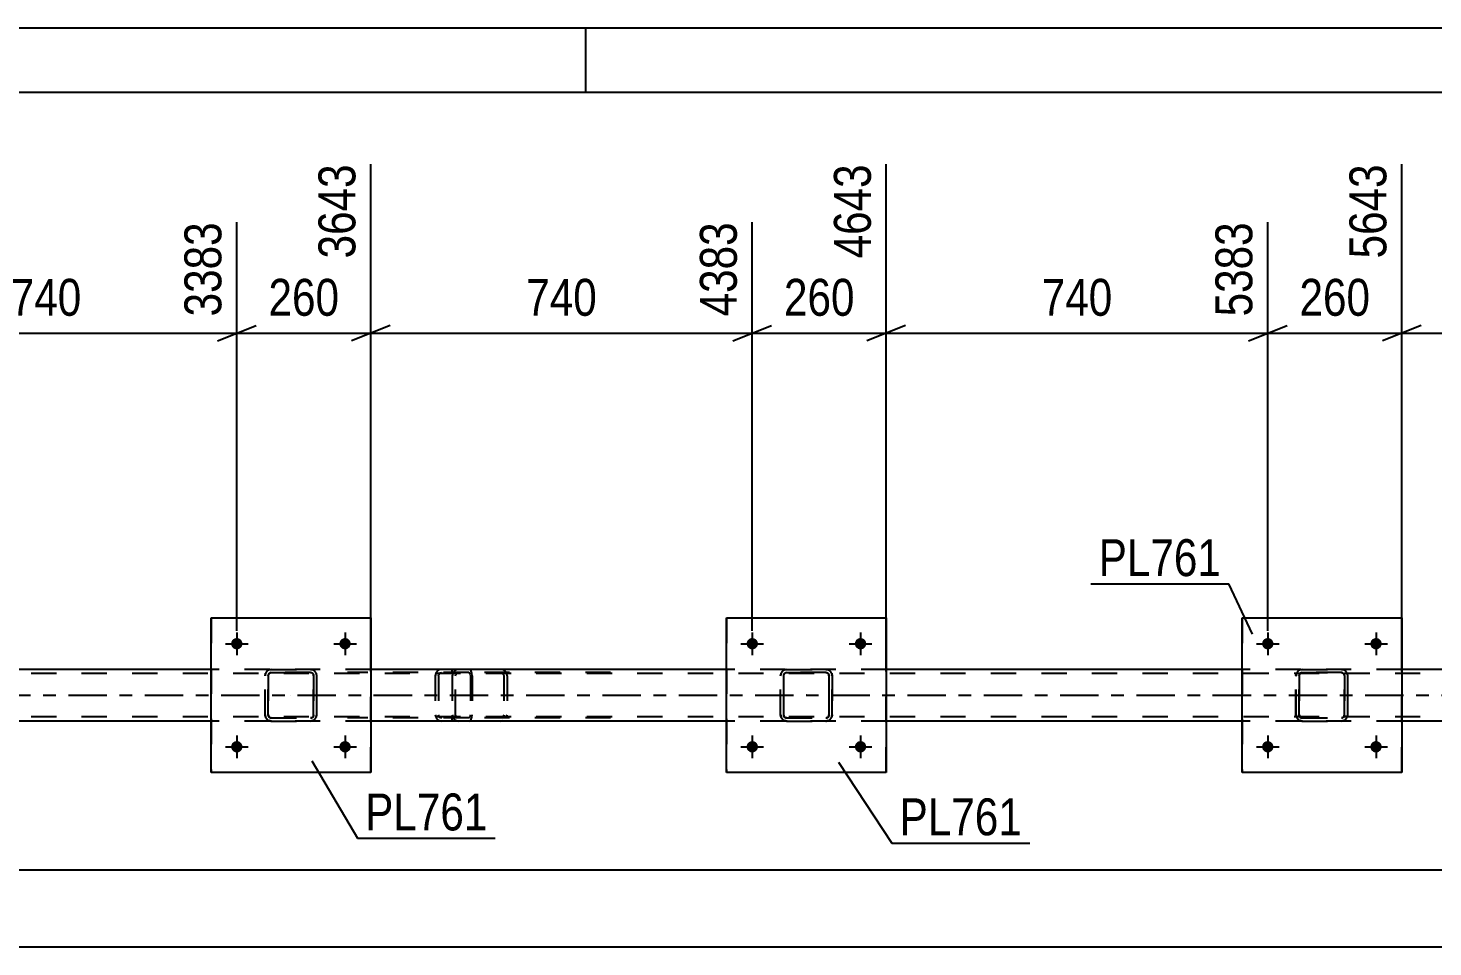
# Model space of a CAD drawing. Header units: millimetres. Extents: x 0 to 841, y 0 to 594.
# Drawn here: x 167.7 to 276.7, y 522.7 to 594 of the extents above; entities that cross this region are included whole.
import ezdxf

# ---------------------------------------------------------------- set-up
doc = ezdxf.new("R2010")
doc.units = ezdxf.units.MM
doc.linetypes.add('DXK_LINE_DOT2', pattern=[3.9198, 1.9599, -1.9599])
doc.linetypes.add('DXK_LINE_DOT3', pattern=[5.9187, 2.979, -0.9799, 0.9799, -0.9799])
doc.styles.add('Arial Narrow', font='ARIALN.TTF', dxfattribs={"height": 0.2})

# ---------------------------------------------------------------- blocks, each defined once
blk = doc.blocks.new('Unknown-318465270-1113')
at = {"color": 5, "linetype": 'Continuous'}
for p, q in [((841, 594), (0, 594)), ((211, 589), (211, 594)), ((836, 589), (5, 589))]:
    blk.add_line(p, q, dxfattribs=at)
blk = doc.blocks.new('Part-318465270-6180 - 6175')
at = {"color": 7, "linetype": 'DXK_LINE_DOT2'}
for p, q in [((186.4, 544.18), (186.58, 544.21)), ((186.59, 544.21), (186.41, 544.18)), ((186.42, 543.9), (186.5, 543.95)), ((186.49, 543.95), (186.42, 543.9)), ((186.58, 543.97), (186.49, 543.95)), ((186.5, 543.95), (186.59, 543.97)), ((186.59, 544.21), (186.58, 544.21)), ((186.58, 544.21), (189.62, 544.21)), ((186.58, 543.97), (186.59, 543.97)), ((189.62, 543.97), (186.58, 543.97)), ((186.59, 544.21), (189.63, 544.21)), ((186.59, 543.97), (189.63, 543.97)), ((189.62, 544.21), (189.63, 544.21)), ((189.62, 544.21), (189.81, 544.18)), ((189.63, 543.97), (189.62, 543.97)), ((189.72, 543.95), (189.62, 543.97)), ((189.81, 544.18), (189.63, 544.21)), ((189.63, 543.97), (189.72, 543.95)), ((189.72, 543.95), (189.72, 543.95)), ((189.72, 543.95), (189.8, 543.9)), ((189.79, 543.9), (189.72, 543.95)), ((186.1, 543.73), (186.14, 543.92)), ((186.1, 543.73), (186.11, 543.73)), ((186.1, 540.69), (186.1, 543.73)), ((186.15, 543.92), (186.11, 543.73)), ((186.11, 540.69), (186.11, 543.73)), ((186.36, 543.82), (186.34, 543.73)), ((186.35, 543.73), (186.34, 543.73)), ((186.34, 543.73), (186.34, 540.69)), ((186.35, 543.73), (186.37, 543.82)), ((186.35, 540.69), (186.35, 543.73)), ((186.42, 543.9), (186.36, 543.82)), ((186.37, 543.82), (186.42, 543.9)), ((189.85, 543.82), (189.79, 543.9)), ((189.8, 543.9), (189.85, 543.82)), ((189.85, 543.82), (189.87, 543.73)), ((189.86, 543.73), (189.85, 543.82)), ((189.87, 543.73), (189.86, 543.73)), ((189.86, 543.73), (189.86, 540.69)), ((189.87, 540.69), (189.87, 543.73)), ((190.07, 543.92), (190.1, 543.73)), ((190.11, 543.73), (190.07, 543.92)), ((190.11, 543.73), (190.1, 543.73)), ((190.1, 543.73), (190.1, 540.69)), ((190.11, 540.69), (190.11, 543.73)), ((186.11, 540.69), (186.1, 540.69)), ((186.14, 540.51), (186.1, 540.69)), ((186.11, 540.69), (186.15, 540.51)), ((186.34, 540.69), (186.35, 540.69)), ((186.34, 540.69), (186.36, 540.6)), ((186.37, 540.6), (186.35, 540.69)), ((189.87, 540.69), (189.85, 540.6)), ((189.85, 540.6), (189.86, 540.69)), ((189.86, 540.69), (189.87, 540.69)), ((190.1, 540.69), (190.07, 540.51)), ((190.07, 540.51), (190.11, 540.69)), ((190.1, 540.69), (190.11, 540.69)), ((186.36, 540.6), (186.42, 540.52)), ((186.42, 540.52), (186.37, 540.6)), ((186.4, 540.25), (186.41, 540.25)), ((186.58, 540.21), (186.4, 540.25)), ((186.41, 540.25), (186.59, 540.21)), ((186.5, 540.47), (186.42, 540.52)), ((186.42, 540.52), (186.49, 540.47)), ((186.49, 540.47), (186.58, 540.45)), ((186.59, 540.45), (186.5, 540.47)), ((186.59, 540.45), (186.58, 540.45)), ((186.58, 540.45), (189.62, 540.45)), ((186.59, 540.21), (186.58, 540.21)), ((186.58, 540.21), (189.62, 540.21)), ((186.59, 540.45), (189.63, 540.45)), ((186.59, 540.21), (189.63, 540.21)), ((189.62, 540.45), (189.72, 540.47)), ((189.62, 540.45), (189.63, 540.45)), ((189.81, 540.25), (189.62, 540.21)), ((189.62, 540.21), (189.63, 540.21)), ((189.72, 540.47), (189.63, 540.45)), ((189.63, 540.21), (189.81, 540.25)), ((189.8, 540.52), (189.72, 540.47)), ((189.72, 540.47), (189.79, 540.52)), ((189.79, 540.52), (189.85, 540.6)), ((189.85, 540.6), (189.8, 540.52))]:
    blk.add_line(p, q, dxfattribs=at)
at = {"color": 7, "linetype": 'DXK_LINE_DOT3'}
blk.add_line((188.11, 542.21), (188.1, 542.21), dxfattribs=at)
at = {"color": 7, "linetype": 'DXK_LINE_DOT2'}
for centre, start, end in [((186.58, 543.73), 112.5, 157.5), ((186.59, 543.73), 112.5, 157.5), ((189.62, 543.73), 22.5, 67.5), ((189.63, 543.73), 22.5, 67.5), ((186.58, 540.69), 202.5, 247.5), ((186.59, 540.69), 202.5, 247.5), ((189.62, 540.69), 292.5, 337.5), ((189.63, 540.69), 292.5, 337.5)]:
    blk.add_arc(centre, 0.48, start, end, dxfattribs=at)
blk = doc.blocks.new('Bolt-318465270-6191 - 6175')
at = {"linetype": 'Continuous'}
for points in [[(183.47, 546.21), (183.48, 546.3), (183.51, 546.39), (183.55, 546.47), (183.62, 546.54), (183.69, 546.59), (183.77, 546.63), (183.86, 546.65), (183.96, 546.65), (184.05, 546.63), (184.13, 546.59), (184.2, 546.54), (184.27, 546.47), (184.31, 546.39), (184.34, 546.3), (184.35, 546.21), (184.34, 546.12), (184.31, 546.03), (184.27, 545.95), (184.2, 545.89), (184.13, 545.83), (184.05, 545.79), (183.96, 545.78), (183.86, 545.78), (183.77, 545.79), (183.69, 545.83), (183.62, 545.89), (183.55, 545.95), (183.51, 546.03), (183.48, 546.12)], [(191.87, 546.21), (191.88, 546.3), (191.91, 546.39), (191.95, 546.47), (192.02, 546.54), (192.09, 546.59), (192.17, 546.63), (192.26, 546.65), (192.36, 546.65), (192.45, 546.63), (192.53, 546.59), (192.6, 546.54), (192.67, 546.47), (192.71, 546.39), (192.74, 546.3), (192.75, 546.21), (192.74, 546.12), (192.71, 546.03), (192.67, 545.95), (192.6, 545.89), (192.53, 545.83), (192.45, 545.79), (192.36, 545.78), (192.26, 545.78), (192.17, 545.79), (192.09, 545.83), (192.02, 545.89), (191.95, 545.95), (191.91, 546.03), (191.88, 546.12)]]:
    blk.add_hatch(color=1, dxfattribs=at).paths.add_polyline_path(points)
at = {"color": 1, "linetype": 'Continuous'}
for p, q in [((183.03, 546.21), (184.79, 546.21)), ((183.91, 547.09), (183.91, 545.33)), ((191.43, 546.21), (193.19, 546.21)), ((192.31, 547.09), (192.31, 545.33))]:
    blk.add_line(p, q, dxfattribs=at)
blk = doc.blocks.new('Bolt-318465270-6192 - 6175')
at = {"linetype": 'Continuous'}
for points in [[(183.47, 538.21), (183.48, 538.3), (183.51, 538.39), (183.55, 538.47), (183.62, 538.54), (183.69, 538.59), (183.77, 538.63), (183.86, 538.65), (183.96, 538.65), (184.05, 538.63), (184.13, 538.59), (184.2, 538.54), (184.27, 538.47), (184.31, 538.39), (184.34, 538.3), (184.35, 538.21), (184.34, 538.12), (184.31, 538.03), (184.27, 537.95), (184.2, 537.89), (184.13, 537.83), (184.05, 537.79), (183.96, 537.78), (183.86, 537.78), (183.77, 537.79), (183.69, 537.83), (183.62, 537.89), (183.55, 537.95), (183.51, 538.03), (183.48, 538.12)], [(191.87, 538.21), (191.88, 538.3), (191.91, 538.39), (191.95, 538.47), (192.02, 538.54), (192.09, 538.59), (192.17, 538.63), (192.26, 538.65), (192.36, 538.65), (192.45, 538.63), (192.53, 538.59), (192.6, 538.54), (192.67, 538.47), (192.71, 538.39), (192.74, 538.3), (192.75, 538.21), (192.74, 538.12), (192.71, 538.03), (192.67, 537.95), (192.6, 537.89), (192.53, 537.83), (192.45, 537.79), (192.36, 537.78), (192.26, 537.78), (192.17, 537.79), (192.09, 537.83), (192.02, 537.89), (191.95, 537.95), (191.91, 538.03), (191.88, 538.12)]]:
    blk.add_hatch(color=1, dxfattribs=at).paths.add_polyline_path(points)
at = {"color": 1, "linetype": 'Continuous'}
for p, q in [((183.91, 539.09), (183.91, 537.33)), ((192.31, 539.09), (192.31, 537.33)), ((183.03, 538.21), (184.79, 538.21)), ((191.43, 538.21), (193.19, 538.21))]:
    blk.add_line(p, q, dxfattribs=at)
blk = doc.blocks.new('Bolt-318465270-6193 - 6175')
at = {"linetype": 'Continuous'}
for points in [[(223.47, 546.21), (223.48, 546.3), (223.51, 546.39), (223.55, 546.47), (223.62, 546.54), (223.69, 546.59), (223.77, 546.63), (223.86, 546.65), (223.96, 546.65), (224.05, 546.63), (224.13, 546.59), (224.2, 546.54), (224.27, 546.47), (224.31, 546.39), (224.34, 546.3), (224.35, 546.21), (224.34, 546.12), (224.31, 546.03), (224.27, 545.95), (224.2, 545.89), (224.13, 545.83), (224.05, 545.79), (223.96, 545.78), (223.86, 545.78), (223.77, 545.79), (223.69, 545.83), (223.62, 545.89), (223.55, 545.95), (223.51, 546.03), (223.48, 546.12)], [(231.87, 546.21), (231.88, 546.3), (231.91, 546.39), (231.95, 546.47), (232.02, 546.54), (232.09, 546.59), (232.17, 546.63), (232.26, 546.65), (232.36, 546.65), (232.45, 546.63), (232.53, 546.59), (232.6, 546.54), (232.67, 546.47), (232.71, 546.39), (232.74, 546.3), (232.75, 546.21), (232.74, 546.12), (232.71, 546.03), (232.67, 545.95), (232.6, 545.89), (232.53, 545.83), (232.45, 545.79), (232.36, 545.78), (232.26, 545.78), (232.17, 545.79), (232.09, 545.83), (232.02, 545.89), (231.95, 545.95), (231.91, 546.03), (231.88, 546.12)]]:
    blk.add_hatch(color=1, dxfattribs=at).paths.add_polyline_path(points)
at = {"color": 1, "linetype": 'Continuous'}
for p, q in [((223.03, 546.21), (224.79, 546.21)), ((223.91, 547.09), (223.91, 545.33)), ((231.43, 546.21), (233.19, 546.21)), ((232.31, 547.09), (232.31, 545.33))]:
    blk.add_line(p, q, dxfattribs=at)
blk = doc.blocks.new('Bolt-318465270-6194 - 6175')
at = {"linetype": 'Continuous'}
for points in [[(223.47, 538.21), (223.48, 538.3), (223.51, 538.39), (223.55, 538.47), (223.62, 538.54), (223.69, 538.59), (223.77, 538.63), (223.86, 538.65), (223.96, 538.65), (224.05, 538.63), (224.13, 538.59), (224.2, 538.54), (224.27, 538.47), (224.31, 538.39), (224.34, 538.3), (224.35, 538.21), (224.34, 538.12), (224.31, 538.03), (224.27, 537.95), (224.2, 537.89), (224.13, 537.83), (224.05, 537.79), (223.96, 537.78), (223.86, 537.78), (223.77, 537.79), (223.69, 537.83), (223.62, 537.89), (223.55, 537.95), (223.51, 538.03), (223.48, 538.12)], [(231.87, 538.21), (231.88, 538.3), (231.91, 538.39), (231.95, 538.47), (232.02, 538.54), (232.09, 538.59), (232.17, 538.63), (232.26, 538.65), (232.36, 538.65), (232.45, 538.63), (232.53, 538.59), (232.6, 538.54), (232.67, 538.47), (232.71, 538.39), (232.74, 538.3), (232.75, 538.21), (232.74, 538.12), (232.71, 538.03), (232.67, 537.95), (232.6, 537.89), (232.53, 537.83), (232.45, 537.79), (232.36, 537.78), (232.26, 537.78), (232.17, 537.79), (232.09, 537.83), (232.02, 537.89), (231.95, 537.95), (231.91, 538.03), (231.88, 538.12)]]:
    blk.add_hatch(color=1, dxfattribs=at).paths.add_polyline_path(points)
at = {"color": 1, "linetype": 'Continuous'}
for p, q in [((223.91, 539.09), (223.91, 537.33)), ((232.31, 539.09), (232.31, 537.33)), ((223.03, 538.21), (224.79, 538.21)), ((231.43, 538.21), (233.19, 538.21))]:
    blk.add_line(p, q, dxfattribs=at)
blk = doc.blocks.new('Part-318465270-6259 - 6175')
at = {"color": 2, "linetype": 'Continuous'}
for p, q in [((181.91, 536.21), (181.91, 548.21)), ((181.91, 548.21), (181.91, 548.21)), ((181.91, 548.21), (194.31, 548.21)), ((194.31, 548.21), (194.31, 536.21)), ((181.91, 536.21), (181.91, 536.21)), ((194.31, 536.21), (181.91, 536.21))]:
    blk.add_line(p, q, dxfattribs=at)
at = {"color": 7, "linetype": 'DXK_LINE_DOT2'}
for p, q in [((181.91, 548.21), (181.91, 536.21)), ((181.91, 548.21), (181.91, 548.21)), ((194.31, 536.21), (194.31, 548.21)), ((181.91, 536.21), (181.91, 536.21))]:
    blk.add_line(p, q, dxfattribs=at)
blk = doc.blocks.new('Part-318465270-6264 - 6175')
at = {"color": 2, "linetype": 'Continuous'}
for p, q in [((221.91, 536.21), (221.91, 548.21)), ((221.91, 548.21), (221.91, 548.21)), ((221.91, 548.21), (234.31, 548.21)), ((234.31, 548.21), (234.31, 536.21)), ((221.91, 536.21), (221.91, 536.21)), ((234.31, 536.21), (221.91, 536.21))]:
    blk.add_line(p, q, dxfattribs=at)
at = {"color": 7, "linetype": 'DXK_LINE_DOT2'}
for p, q in [((221.91, 548.21), (221.91, 536.21)), ((221.91, 548.21), (221.91, 548.21)), ((234.31, 536.21), (234.31, 548.21)), ((221.91, 536.21), (221.91, 536.21))]:
    blk.add_line(p, q, dxfattribs=at)
blk = doc.blocks.new('Part-318465270-6265 - 6175')
at = {"color": 7, "linetype": 'DXK_LINE_DOT2'}
for p, q in [((226.4, 544.18), (226.58, 544.21)), ((226.59, 544.21), (226.41, 544.18)), ((226.42, 543.9), (226.5, 543.95)), ((226.49, 543.95), (226.42, 543.9)), ((226.58, 543.97), (226.49, 543.95)), ((226.5, 543.95), (226.59, 543.97)), ((226.59, 544.21), (226.58, 544.21)), ((226.58, 544.21), (229.62, 544.21)), ((226.58, 543.97), (226.59, 543.97)), ((229.62, 543.97), (226.58, 543.97)), ((226.59, 544.21), (229.63, 544.21)), ((226.59, 543.97), (229.63, 543.97)), ((229.62, 544.21), (229.63, 544.21)), ((229.62, 544.21), (229.81, 544.18)), ((229.63, 543.97), (229.62, 543.97)), ((229.72, 543.95), (229.62, 543.97)), ((229.81, 544.18), (229.63, 544.21)), ((229.63, 543.97), (229.72, 543.95)), ((229.72, 543.95), (229.72, 543.95)), ((229.72, 543.95), (229.8, 543.9)), ((229.79, 543.9), (229.72, 543.95)), ((226.1, 543.73), (226.14, 543.92)), ((226.1, 543.73), (226.11, 543.73)), ((226.1, 540.69), (226.1, 543.73)), ((226.15, 543.92), (226.11, 543.73)), ((226.11, 540.69), (226.11, 543.73)), ((226.36, 543.82), (226.34, 543.73)), ((226.35, 543.73), (226.34, 543.73)), ((226.34, 543.73), (226.34, 540.69)), ((226.35, 543.73), (226.37, 543.82)), ((226.35, 540.69), (226.35, 543.73)), ((226.42, 543.9), (226.36, 543.82)), ((226.37, 543.82), (226.42, 543.9)), ((229.85, 543.82), (229.79, 543.9)), ((229.8, 543.9), (229.85, 543.82)), ((229.85, 543.82), (229.87, 543.73)), ((229.86, 543.73), (229.85, 543.82)), ((229.87, 543.73), (229.86, 543.73)), ((229.86, 543.73), (229.86, 540.69)), ((229.87, 540.69), (229.87, 543.73)), ((230.07, 543.92), (230.1, 543.73)), ((230.11, 543.73), (230.07, 543.92)), ((230.11, 543.73), (230.1, 543.73)), ((230.1, 543.73), (230.1, 540.69)), ((230.11, 540.69), (230.11, 543.73)), ((226.11, 540.69), (226.1, 540.69)), ((226.14, 540.51), (226.1, 540.69)), ((226.11, 540.69), (226.15, 540.51)), ((226.34, 540.69), (226.35, 540.69)), ((226.34, 540.69), (226.36, 540.6)), ((226.37, 540.6), (226.35, 540.69)), ((229.87, 540.69), (229.85, 540.6)), ((229.85, 540.6), (229.86, 540.69)), ((229.86, 540.69), (229.87, 540.69)), ((230.1, 540.69), (230.07, 540.51)), ((230.07, 540.51), (230.11, 540.69)), ((230.1, 540.69), (230.11, 540.69)), ((226.36, 540.6), (226.42, 540.52)), ((226.42, 540.52), (226.37, 540.6)), ((226.4, 540.25), (226.41, 540.25)), ((226.58, 540.21), (226.4, 540.25)), ((226.41, 540.25), (226.59, 540.21)), ((226.5, 540.47), (226.42, 540.52)), ((226.42, 540.52), (226.49, 540.47)), ((226.49, 540.47), (226.58, 540.45)), ((226.59, 540.45), (226.5, 540.47)), ((226.59, 540.45), (226.58, 540.45)), ((226.58, 540.45), (229.62, 540.45)), ((226.59, 540.21), (226.58, 540.21)), ((226.58, 540.21), (229.62, 540.21)), ((226.59, 540.45), (229.63, 540.45)), ((226.59, 540.21), (229.63, 540.21)), ((229.62, 540.45), (229.72, 540.47)), ((229.62, 540.45), (229.63, 540.45)), ((229.81, 540.25), (229.62, 540.21)), ((229.62, 540.21), (229.63, 540.21)), ((229.72, 540.47), (229.63, 540.45)), ((229.63, 540.21), (229.81, 540.25)), ((229.8, 540.52), (229.72, 540.47)), ((229.72, 540.47), (229.79, 540.52)), ((229.79, 540.52), (229.85, 540.6)), ((229.85, 540.6), (229.8, 540.52))]:
    blk.add_line(p, q, dxfattribs=at)
at = {"color": 7, "linetype": 'DXK_LINE_DOT3'}
blk.add_line((228.11, 542.21), (228.1, 542.21), dxfattribs=at)
at = {"color": 7, "linetype": 'DXK_LINE_DOT2'}
for centre, start, end in [((226.58, 543.73), 112.5, 157.5), ((226.59, 543.73), 112.5, 157.5), ((229.62, 543.73), 22.5, 67.5), ((229.63, 543.73), 22.5, 67.5), ((226.58, 540.69), 202.5, 247.5), ((226.59, 540.69), 202.5, 247.5), ((229.62, 540.69), 292.5, 337.5), ((229.63, 540.69), 292.5, 337.5)]:
    blk.add_arc(centre, 0.48, start, end, dxfattribs=at)
blk = doc.blocks.new('Part-318465270-6267 - 6175')
at = {"color": 7, "linetype": 'DXK_LINE_DOT2'}
for p, q in [((201.14, 544.21), (200.95, 544.18)), ((200.96, 543.9), (201.05, 543.95)), ((201.05, 543.95), (201.14, 543.97)), ((212.92, 544.21), (201.14, 544.21)), ((212.92, 543.97), (201.14, 543.97)), ((204.57, 544.18), (204.38, 544.21)), ((204.38, 543.97), (204.48, 543.95)), ((204.48, 543.95), (204.56, 543.9)), ((200.67, 543.89), (200.63, 543.73)), ((200.63, 543.73), (200.63, 540.69)), ((200.67, 543.92), (200.67, 543.89)), ((200.89, 543.73), (200.91, 543.82)), ((200.89, 540.69), (200.89, 543.73)), ((200.91, 543.82), (200.96, 543.9)), ((204.56, 543.9), (204.61, 543.82)), ((204.61, 543.82), (204.63, 543.73)), ((204.63, 543.73), (204.63, 540.69)), ((204.86, 543.89), (204.85, 543.92)), ((204.89, 543.73), (204.86, 543.89)), ((204.89, 543.73), (204.89, 540.69)), ((200.63, 540.69), (200.65, 540.61)), ((200.91, 540.6), (200.89, 540.69)), ((204.63, 540.69), (204.61, 540.6)), ((204.87, 540.61), (204.89, 540.69)), ((200.65, 540.61), (200.67, 540.51)), ((200.96, 540.52), (200.91, 540.6)), ((200.95, 540.25), (201.14, 540.21)), ((201.05, 540.47), (200.96, 540.52)), ((201.14, 540.45), (201.05, 540.47)), ((212.92, 540.45), (201.14, 540.45)), ((212.92, 540.21), (201.14, 540.21)), ((204.48, 540.47), (204.38, 540.45)), ((204.38, 540.21), (204.57, 540.25)), ((204.56, 540.52), (204.48, 540.47)), ((204.61, 540.6), (204.56, 540.52)), ((204.85, 540.51), (204.87, 540.61))]:
    blk.add_line(p, q, dxfattribs=at)
for centre, start, end in [((201.12, 543.71), 110.7583, 155.68), ((204.4, 543.71), 24.32, 69.2417), ((201.12, 540.71), 204.32, 249.2417)]:
    blk.add_arc(centre, 0.496, start, end, dxfattribs=at)
blk = doc.blocks.new('Bolt-318465270-6217 - 6175')
at = {"linetype": 'Continuous'}
for points in [[(263.47, 546.21), (263.48, 546.3), (263.51, 546.39), (263.55, 546.47), (263.61, 546.54), (263.69, 546.59), (263.77, 546.63), (263.86, 546.65), (263.96, 546.65), (264.05, 546.63), (264.13, 546.59), (264.2, 546.54), (264.27, 546.47), (264.31, 546.39), (264.34, 546.3), (264.35, 546.21), (264.34, 546.12), (264.31, 546.03), (264.27, 545.95), (264.2, 545.89), (264.13, 545.83), (264.05, 545.79), (263.96, 545.78), (263.86, 545.78), (263.77, 545.79), (263.69, 545.83), (263.61, 545.89), (263.55, 545.95), (263.51, 546.03), (263.48, 546.12)], [(271.87, 546.21), (271.88, 546.3), (271.91, 546.39), (271.95, 546.47), (272.01, 546.54), (272.09, 546.59), (272.17, 546.63), (272.26, 546.65), (272.36, 546.65), (272.45, 546.63), (272.53, 546.59), (272.6, 546.54), (272.67, 546.47), (272.71, 546.39), (272.74, 546.3), (272.75, 546.21), (272.74, 546.12), (272.71, 546.03), (272.67, 545.95), (272.6, 545.89), (272.53, 545.83), (272.45, 545.79), (272.36, 545.78), (272.26, 545.78), (272.17, 545.79), (272.09, 545.83), (272.01, 545.89), (271.95, 545.95), (271.91, 546.03), (271.88, 546.12)]]:
    blk.add_hatch(color=1, dxfattribs=at).paths.add_polyline_path(points)
at = {"color": 1, "linetype": 'Continuous'}
for p, q in [((263.03, 546.21), (264.79, 546.21)), ((263.91, 547.09), (263.91, 545.33)), ((271.43, 546.21), (273.19, 546.21)), ((272.31, 547.09), (272.31, 545.33))]:
    blk.add_line(p, q, dxfattribs=at)
blk = doc.blocks.new('Bolt-318465270-6218 - 6175')
at = {"linetype": 'Continuous'}
for points in [[(263.47, 538.21), (263.48, 538.3), (263.51, 538.39), (263.55, 538.47), (263.61, 538.54), (263.69, 538.59), (263.77, 538.63), (263.86, 538.65), (263.96, 538.65), (264.05, 538.63), (264.13, 538.59), (264.2, 538.54), (264.27, 538.47), (264.31, 538.39), (264.34, 538.3), (264.35, 538.21), (264.34, 538.12), (264.31, 538.03), (264.27, 537.95), (264.2, 537.89), (264.13, 537.83), (264.05, 537.79), (263.96, 537.78), (263.86, 537.78), (263.77, 537.79), (263.69, 537.83), (263.61, 537.89), (263.55, 537.95), (263.51, 538.03), (263.48, 538.12)], [(271.87, 538.21), (271.88, 538.3), (271.91, 538.39), (271.95, 538.47), (272.01, 538.54), (272.09, 538.59), (272.17, 538.63), (272.26, 538.65), (272.36, 538.65), (272.45, 538.63), (272.53, 538.59), (272.6, 538.54), (272.67, 538.47), (272.71, 538.39), (272.74, 538.3), (272.75, 538.21), (272.74, 538.12), (272.71, 538.03), (272.67, 537.95), (272.6, 537.89), (272.53, 537.83), (272.45, 537.79), (272.36, 537.78), (272.26, 537.78), (272.17, 537.79), (272.09, 537.83), (272.01, 537.89), (271.95, 537.95), (271.91, 538.03), (271.88, 538.12)]]:
    blk.add_hatch(color=1, dxfattribs=at).paths.add_polyline_path(points)
at = {"color": 1, "linetype": 'Continuous'}
for p, q in [((263.91, 539.09), (263.91, 537.33)), ((272.31, 539.09), (272.31, 537.33)), ((263.03, 538.21), (264.79, 538.21)), ((271.43, 538.21), (273.19, 538.21))]:
    blk.add_line(p, q, dxfattribs=at)
blk = doc.blocks.new('Part-318465270-6236 - 6175')
at = {"color": 2, "linetype": 'Continuous'}
for p, q in [((181.91, 544.21), (154.31, 544.21)), ((221.91, 544.21), (194.31, 544.21)), ((261.91, 544.21), (234.31, 544.21)), ((301.91, 544.21), (274.31, 544.21)), ((181.91, 540.21), (154.31, 540.21)), ((221.91, 540.21), (194.31, 540.21)), ((261.91, 540.21), (234.31, 540.21)), ((301.91, 540.21), (274.31, 540.21))]:
    blk.add_line(p, q, dxfattribs=at)
at = {"color": 7, "linetype": 'DXK_LINE_DOT2'}
for p, q in [((194.31, 544.21), (181.91, 544.21)), ((234.31, 544.21), (221.91, 544.21)), ((274.31, 544.21), (261.91, 544.21)), ((769.64, 543.89), (93.91, 543.89)), ((769.64, 540.53), (93.91, 540.53)), ((194.31, 540.21), (181.91, 540.21)), ((234.31, 540.21), (221.91, 540.21)), ((274.31, 540.21), (261.91, 540.21))]:
    blk.add_line(p, q, dxfattribs=at)
at = {"color": 7, "linetype": 'DXK_LINE_DOT3'}
blk.add_line((93.91, 542.21), (769.64, 542.21), dxfattribs=at)
blk = doc.blocks.new('Part-318465270-6346 - 6175')
at = {"color": 2, "linetype": 'Continuous'}
for p, q in [((261.91, 536.21), (261.91, 548.21)), ((261.91, 548.21), (261.91, 548.21)), ((261.91, 548.21), (274.31, 548.21)), ((274.31, 548.21), (274.31, 536.21)), ((261.91, 536.21), (261.91, 536.21)), ((274.31, 536.21), (261.91, 536.21))]:
    blk.add_line(p, q, dxfattribs=at)
at = {"color": 7, "linetype": 'DXK_LINE_DOT2'}
for p, q in [((261.91, 548.21), (261.91, 536.21)), ((261.91, 548.21), (261.91, 548.21)), ((274.31, 536.21), (274.31, 548.21)), ((261.91, 536.21), (261.91, 536.21))]:
    blk.add_line(p, q, dxfattribs=at)
blk = doc.blocks.new('Part-318465270-6347 - 6175')
at = {"color": 7, "linetype": 'DXK_LINE_DOT2'}
for p, q in [((266.4, 544.18), (266.58, 544.21)), ((266.59, 544.21), (266.41, 544.18)), ((266.49, 543.95), (266.41, 543.9)), ((266.42, 543.9), (266.5, 543.95)), ((266.58, 543.97), (266.49, 543.95)), ((266.5, 543.95), (266.59, 543.97)), ((266.59, 544.21), (266.58, 544.21)), ((266.58, 544.21), (269.62, 544.21)), ((266.58, 543.97), (266.59, 543.97)), ((269.62, 543.97), (266.58, 543.97)), ((266.59, 544.21), (269.63, 544.21)), ((266.59, 543.97), (269.63, 543.97)), ((269.62, 544.21), (269.63, 544.21)), ((269.62, 544.21), (269.81, 544.18)), ((269.63, 543.97), (269.62, 543.97)), ((269.72, 543.95), (269.62, 543.97)), ((269.81, 544.18), (269.63, 544.21)), ((269.63, 543.97), (269.72, 543.95)), ((269.72, 543.95), (269.72, 543.95)), ((269.72, 543.95), (269.8, 543.9)), ((269.79, 543.9), (269.72, 543.95)), ((266.1, 543.73), (266.14, 543.92)), ((266.1, 543.73), (266.11, 543.73)), ((266.1, 540.69), (266.1, 543.73)), ((266.15, 543.92), (266.11, 543.73)), ((266.11, 540.69), (266.11, 543.73)), ((266.36, 543.82), (266.34, 543.73)), ((266.35, 543.73), (266.34, 543.73)), ((266.34, 543.73), (266.34, 540.69)), ((266.35, 543.73), (266.37, 543.82)), ((266.35, 540.69), (266.35, 543.73)), ((266.41, 543.9), (266.36, 543.82)), ((266.37, 543.82), (266.42, 543.9)), ((269.85, 543.82), (269.79, 543.9)), ((269.8, 543.9), (269.85, 543.82)), ((269.85, 543.82), (269.87, 543.73)), ((269.86, 543.73), (269.85, 543.82)), ((269.87, 543.73), (269.86, 543.73)), ((269.86, 543.73), (269.86, 540.69)), ((269.87, 540.69), (269.87, 543.73)), ((270.07, 543.92), (270.1, 543.73)), ((270.11, 543.73), (270.07, 543.92)), ((270.11, 543.73), (270.1, 543.73)), ((270.1, 543.73), (270.1, 540.69)), ((270.11, 540.69), (270.11, 543.73)), ((266.11, 540.69), (266.1, 540.69)), ((266.14, 540.51), (266.1, 540.69)), ((266.11, 540.69), (266.15, 540.51)), ((266.34, 540.69), (266.35, 540.69)), ((266.34, 540.69), (266.36, 540.6)), ((266.37, 540.6), (266.35, 540.69)), ((269.87, 540.69), (269.85, 540.6)), ((269.85, 540.6), (269.86, 540.69)), ((269.86, 540.69), (269.87, 540.69)), ((270.1, 540.69), (270.07, 540.51)), ((270.07, 540.51), (270.11, 540.69)), ((270.1, 540.69), (270.11, 540.69)), ((266.36, 540.6), (266.41, 540.52)), ((266.42, 540.52), (266.37, 540.6)), ((266.4, 540.25), (266.41, 540.25)), ((266.58, 540.21), (266.4, 540.25)), ((266.41, 540.52), (266.49, 540.47)), ((266.41, 540.25), (266.59, 540.21)), ((266.5, 540.47), (266.42, 540.52)), ((266.49, 540.47), (266.58, 540.45)), ((266.59, 540.45), (266.5, 540.47)), ((266.59, 540.45), (266.58, 540.45)), ((266.58, 540.45), (269.62, 540.45)), ((266.59, 540.21), (266.58, 540.21)), ((266.58, 540.21), (269.62, 540.21)), ((266.59, 540.45), (269.63, 540.45)), ((266.59, 540.21), (269.63, 540.21)), ((269.62, 540.45), (269.72, 540.47)), ((269.62, 540.45), (269.63, 540.45)), ((269.81, 540.25), (269.62, 540.21)), ((269.62, 540.21), (269.63, 540.21)), ((269.72, 540.47), (269.63, 540.45)), ((269.63, 540.21), (269.81, 540.25)), ((269.8, 540.52), (269.72, 540.47)), ((269.72, 540.47), (269.79, 540.52)), ((269.79, 540.52), (269.85, 540.6)), ((269.85, 540.6), (269.8, 540.52))]:
    blk.add_line(p, q, dxfattribs=at)
at = {"color": 7, "linetype": 'DXK_LINE_DOT3'}
blk.add_line((268.11, 542.21), (268.1, 542.21), dxfattribs=at)
at = {"color": 7, "linetype": 'DXK_LINE_DOT2'}
for centre, start, end in [((266.58, 543.73), 112.5, 157.5), ((266.59, 543.73), 112.5, 157.5), ((269.62, 543.73), 22.5, 67.5), ((269.63, 543.73), 22.5, 67.5), ((266.58, 540.69), 202.5, 247.5), ((266.59, 540.69), 202.5, 247.5), ((269.62, 540.69), 292.5, 337.5), ((269.63, 540.69), 292.5, 337.5)]:
    blk.add_arc(centre, 0.48, start, end, dxfattribs=at)
blk = doc.blocks.new('Part-318465270-6430 - 6175')
at = {"color": 7, "linetype": 'DXK_LINE_DOT2'}
for p, q in [((201.91, 544.21), (192.5, 544.21)), ((201.91, 543.97), (192.5, 543.97)), ((199.82, 544.21), (199.62, 544.18)), ((199.64, 543.9), (199.72, 543.95)), ((199.72, 543.95), (199.82, 543.97)), ((200.63, 543.97), (200.63, 544.21)), ((202.01, 544.18), (201.91, 544.21)), ((201.91, 543.97), (201.96, 543.95)), ((201.96, 543.95), (202, 543.9)), ((202.1, 544.07), (202.01, 544.18)), ((202.16, 543.92), (202.1, 544.07)), ((199.35, 543.89), (199.31, 543.73)), ((199.31, 543.73), (199.31, 540.69)), ((199.35, 543.92), (199.35, 543.89)), ((199.57, 543.73), (199.59, 543.82)), ((199.57, 543.73), (199.57, 540.69)), ((199.59, 543.82), (199.64, 543.9)), ((202, 543.9), (202.03, 543.82)), ((202.03, 543.82), (202.04, 543.73)), ((202.04, 543.73), (202.04, 540.69)), ((202.18, 543.73), (202.16, 543.92)), ((202.18, 543.73), (202.18, 540.69)), ((199.31, 540.69), (199.33, 540.61)), ((199.59, 540.6), (199.57, 540.69)), ((202.04, 540.69), (202.03, 540.6)), ((202.16, 540.51), (202.18, 540.69)), ((201.91, 540.45), (192.5, 540.45)), ((201.91, 540.21), (192.5, 540.21)), ((199.33, 540.61), (199.35, 540.51)), ((199.64, 540.52), (199.59, 540.6)), ((199.62, 540.25), (199.82, 540.21)), ((199.72, 540.47), (199.64, 540.52)), ((199.82, 540.45), (199.72, 540.47)), ((200.63, 540.21), (200.63, 540.45)), ((201.96, 540.47), (201.91, 540.45)), ((201.91, 540.21), (202.01, 540.25)), ((202, 540.52), (201.96, 540.47)), ((202.03, 540.6), (202, 540.52)), ((202.01, 540.25), (202.1, 540.35)), ((202.1, 540.35), (202.16, 540.51))]:
    blk.add_line(p, q, dxfattribs=at)
for centre, start, end in [((199.8, 543.72), 111.1941, 156.1506), ((199.8, 540.71), 203.8494, 248.8059)]:
    blk.add_arc(centre, 0.492, start, end, dxfattribs=at)
blk = doc.blocks.new('StraightDimension-318465270-6921 - 6175')
at = {"color": 7, "linetype": 'Continuous'}
for p, q in [((194.31, 545.21), (194.31, 583.43)), ((223.91, 547.21), (223.91, 578.93)), ((195.81, 570.92), (192.81, 569.72)), ((194.31, 570.32), (223.91, 570.32)), ((222.41, 569.72), (225.41, 570.92))]:
    blk.add_line(p, q, dxfattribs=at)
at = {"color": 0}
blk.add_wipeout([(212.45, 571.07), (212.45, 575.27), (205.77, 575.27), (205.77, 571.07)], dxfattribs=at)
at = {"color": 3, "style": 'Arial Narrow'}
blk.add_text('740', height=2.863, dxfattribs=at).set_placement((206.37, 571.67))
at = {"color": 0, "linetype": 'Continuous'}
blk.add_wipeout([(223.31, 579.53), (219.11, 579.53), (219.11, 571.02), (223.31, 571.02)], dxfattribs=at)
at = {"color": 3, "linetype": 'Continuous', "style": 'Arial Narrow'}
blk.add_text('4383', height=2.863, rotation=90.0002, dxfattribs=at).set_placement((222.71, 571.62))
blk = doc.blocks.new('StraightDimension-318465270-6526 - 6175')
at = {"color": 7, "linetype": 'Continuous'}
blk.add_line((60.07, 528.66), (769.64, 528.66), dxfattribs=at)
blk = doc.blocks.new('StraightDimension-318465270-6904 - 6175')
at = {"color": 7, "linetype": 'Continuous'}
for p, q in [((234.31, 545.21), (234.31, 583.43)), ((223.91, 547.21), (223.91, 578.93)), ((222.41, 569.72), (225.41, 570.92)), ((223.91, 570.32), (234.31, 570.32)), ((235.81, 570.92), (232.81, 569.72))]:
    blk.add_line(p, q, dxfattribs=at)
at = {"color": 0}
blk.add_wipeout([(232.45, 571.07), (232.45, 575.27), (225.77, 575.27), (225.77, 571.07)], dxfattribs=at)
at = {"color": 3, "style": 'Arial Narrow'}
blk.add_text('260', height=2.863, dxfattribs=at).set_placement((226.37, 571.67))
at = {"color": 0, "linetype": 'Continuous'}
blk.add_wipeout([(233.71, 584.03), (229.51, 584.03), (229.51, 575.52), (233.71, 575.52)], dxfattribs=at)
at = {"color": 3, "linetype": 'Continuous', "style": 'Arial Narrow'}
blk.add_text('4643', height=2.863, rotation=90.0002, dxfattribs=at).set_placement((233.11, 576.12))
blk = doc.blocks.new('StraightDimension-318465270-6853 - 6175')
at = {"color": 7, "linetype": 'Continuous'}
for p, q in [((274.31, 545.21), (274.31, 583.43)), ((303.91, 547.21), (303.91, 578.93)), ((275.81, 570.92), (272.81, 569.72)), ((274.31, 570.32), (303.91, 570.32)), ((302.41, 569.72), (305.41, 570.92))]:
    blk.add_line(p, q, dxfattribs=at)
at = {"color": 0}
blk.add_wipeout([(292.45, 571.07), (292.45, 575.27), (285.77, 575.27), (285.77, 571.07)], dxfattribs=at)
at = {"color": 3, "style": 'Arial Narrow'}
blk.add_text('740', height=2.863, dxfattribs=at).set_placement((286.37, 571.67))
at = {"color": 0, "linetype": 'Continuous'}
blk.add_wipeout([(303.31, 579.53), (299.11, 579.53), (299.11, 571.02), (303.31, 571.02)], dxfattribs=at)
at = {"color": 3, "linetype": 'Continuous', "style": 'Arial Narrow'}
blk.add_text('6383', height=2.863, rotation=90.0002, dxfattribs=at).set_placement((302.71, 571.62))
blk = doc.blocks.new('StraightDimension-318465270-6870 - 6175')
at = {"color": 7, "linetype": 'Continuous'}
for p, q in [((274.31, 545.21), (274.31, 583.43)), ((263.91, 547.21), (263.91, 578.93)), ((262.41, 569.72), (265.41, 570.92)), ((263.91, 570.32), (274.31, 570.32)), ((275.81, 570.92), (272.81, 569.72))]:
    blk.add_line(p, q, dxfattribs=at)
at = {"color": 0}
blk.add_wipeout([(272.45, 571.07), (272.45, 575.27), (265.77, 575.27), (265.77, 571.07)], dxfattribs=at)
at = {"color": 3, "style": 'Arial Narrow'}
blk.add_text('260', height=2.863, dxfattribs=at).set_placement((266.37, 571.67))
at = {"color": 0, "linetype": 'Continuous'}
blk.add_wipeout([(273.71, 584.03), (269.51, 584.03), (269.51, 575.52), (273.71, 575.52)], dxfattribs=at)
at = {"color": 3, "linetype": 'Continuous', "style": 'Arial Narrow'}
blk.add_text('5643', height=2.863, rotation=90.0002, dxfattribs=at).set_placement((273.11, 576.12))
blk = doc.blocks.new('StraightDimension-318465270-6887 - 6175')
at = {"color": 7, "linetype": 'Continuous'}
for p, q in [((234.31, 545.21), (234.31, 583.43)), ((263.91, 547.21), (263.91, 578.93)), ((235.81, 570.92), (232.81, 569.72)), ((234.31, 570.32), (263.91, 570.32)), ((262.41, 569.72), (265.41, 570.92))]:
    blk.add_line(p, q, dxfattribs=at)
at = {"color": 0}
blk.add_wipeout([(252.45, 571.07), (252.45, 575.27), (245.77, 575.27), (245.77, 571.07)], dxfattribs=at)
at = {"color": 3, "style": 'Arial Narrow'}
blk.add_text('740', height=2.863, dxfattribs=at).set_placement((246.37, 571.67))
at = {"color": 0, "linetype": 'Continuous'}
blk.add_wipeout([(263.31, 579.53), (259.11, 579.53), (259.11, 571.02), (263.31, 571.02)], dxfattribs=at)
at = {"color": 3, "linetype": 'Continuous', "style": 'Arial Narrow'}
blk.add_text('5383', height=2.863, rotation=90.0002, dxfattribs=at).set_placement((262.71, 571.62))
blk = doc.blocks.new('StraightDimension-318465270-6938 - 6175')
at = {"color": 7, "linetype": 'Continuous'}
for p, q in [((194.31, 545.21), (194.31, 583.43)), ((183.91, 547.21), (183.91, 578.93)), ((182.41, 569.72), (185.41, 570.92)), ((183.91, 570.32), (194.31, 570.32)), ((195.81, 570.92), (192.81, 569.72))]:
    blk.add_line(p, q, dxfattribs=at)
at = {"color": 0}
blk.add_wipeout([(192.45, 571.07), (192.45, 575.27), (185.77, 575.27), (185.77, 571.07)], dxfattribs=at)
at = {"color": 3, "style": 'Arial Narrow'}
blk.add_text('260', height=2.863, dxfattribs=at).set_placement((186.37, 571.67))
at = {"color": 0, "linetype": 'Continuous'}
blk.add_wipeout([(193.71, 584.03), (189.51, 584.03), (189.51, 575.52), (193.71, 575.52)], dxfattribs=at)
at = {"color": 3, "linetype": 'Continuous', "style": 'Arial Narrow'}
blk.add_text('3643', height=2.863, rotation=90.0002, dxfattribs=at).set_placement((193.11, 576.12))
blk = doc.blocks.new('StraightDimension-318465270-6955 - 6175')
at = {"color": 7, "linetype": 'Continuous'}
for p, q in [((154.31, 545.21), (154.31, 583.43)), ((183.91, 547.21), (183.91, 578.93)), ((155.81, 570.92), (152.81, 569.72)), ((154.31, 570.32), (183.91, 570.32)), ((182.41, 569.72), (185.41, 570.92))]:
    blk.add_line(p, q, dxfattribs=at)
at = {"color": 0}
blk.add_wipeout([(172.45, 571.07), (172.45, 575.27), (165.77, 575.27), (165.77, 571.07)], dxfattribs=at)
at = {"color": 3, "style": 'Arial Narrow'}
blk.add_text('740', height=2.863, dxfattribs=at).set_placement((166.37, 571.67))
at = {"color": 0, "linetype": 'Continuous'}
blk.add_wipeout([(183.31, 579.53), (179.11, 579.53), (179.11, 571.02), (183.31, 571.02)], dxfattribs=at)
at = {"color": 3, "linetype": 'Continuous', "style": 'Arial Narrow'}
blk.add_text('3383', height=2.863, rotation=90.0002, dxfattribs=at).set_placement((182.71, 571.62))
blk = doc.blocks.new('StraightDimension-318465270-9818 - 6175')
at = {"color": 7, "linetype": 'Continuous'}
blk.add_line((59.43, 522.67), (770.28, 522.67), dxfattribs=at)
blk = doc.blocks.new('Mark-318465270-6255 - 6175')
at = {"color": 30, "linetype": 'Continuous'}
for p, q in [((189.74, 537.13), (193.27, 531.12)), ((193.27, 531.12), (203.97, 531.12))]:
    blk.add_line(p, q, dxfattribs=at)
at = {"color": 0}
blk.add_wipeout([(203.37, 531.72), (203.37, 534.72), (193.87, 534.72), (193.87, 531.72)], dxfattribs=at)
blk.add_wipeout([(203.37, 531.72), (203.37, 534.72), (193.87, 534.72), (193.87, 531.72)], dxfattribs=at)
at = {"color": 3, "style": 'Arial Narrow'}
blk.add_text('PL761', height=2.863, dxfattribs=at).set_placement((193.87, 531.72))
blk = doc.blocks.new('Mark-318465270-6260 - 6175')
at = {"color": 30, "linetype": 'Continuous'}
for p, q in [((230.61, 537.02), (234.74, 530.74)), ((234.74, 530.74), (245.44, 530.74))]:
    blk.add_line(p, q, dxfattribs=at)
at = {"color": 0}
blk.add_wipeout([(244.84, 531.34), (244.84, 534.34), (235.34, 534.34), (235.34, 531.34)], dxfattribs=at)
blk.add_wipeout([(244.84, 531.34), (244.84, 534.34), (235.34, 534.34), (235.34, 531.34)], dxfattribs=at)
at = {"color": 3, "style": 'Arial Narrow'}
blk.add_text('PL761', height=2.863, dxfattribs=at).set_placement((235.34, 531.34))
blk = doc.blocks.new('Mark-318465270-6342 - 6175')
at = {"color": 30, "linetype": 'Continuous'}
for p in [(250.19, 550.86), (262.72, 546.96)]:
    blk.add_line(p, (260.89, 550.86), dxfattribs=at)
at = {"color": 0}
blk.add_wipeout([(260.29, 551.46), (260.29, 554.46), (250.79, 554.46), (250.79, 551.46)], dxfattribs=at)
blk.add_wipeout([(260.29, 551.46), (260.29, 554.46), (250.79, 554.46), (250.79, 551.46)], dxfattribs=at)
at = {"color": 3, "style": 'Arial Narrow'}
blk.add_text('PL761', height=2.863, dxfattribs=at).set_placement((250.79, 551.46))

msp = doc.modelspace()

# ---------------------------------------------------------------- block references
for name in ['Unknown-318465270-1113', 'Part-318465270-6259 - 6175', 'Part-318465270-6264 - 6175', 'Part-318465270-6346 - 6175', 'Bolt-318465270-6191 - 6175', 'Bolt-318465270-6193 - 6175', 'Bolt-318465270-6217 - 6175', 'Part-318465270-6236 - 6175', 'Part-318465270-6180 - 6175', 'Part-318465270-6430 - 6175', 'Part-318465270-6267 - 6175', 'Part-318465270-6265 - 6175', 'Part-318465270-6347 - 6175', 'Bolt-318465270-6192 - 6175', 'Bolt-318465270-6194 - 6175', 'Bolt-318465270-6218 - 6175']:
    msp.add_blockref(name, (0, 0))

# ---------------------------------------------------------------- next in the draw order: block references
for name in ['StraightDimension-318465270-6921 - 6175', 'StraightDimension-318465270-6853 - 6175', 'StraightDimension-318465270-6526 - 6175']:
    msp.add_blockref(name, (0, 0))

# ---------------------------------------------------------------- next in the draw order: block references
for name in ['StraightDimension-318465270-6938 - 6175', 'StraightDimension-318465270-6904 - 6175', 'StraightDimension-318465270-6870 - 6175', 'StraightDimension-318465270-9818 - 6175']:
    msp.add_blockref(name, (0, 0))

# ---------------------------------------------------------------- next in the draw order: block references
for name in ['StraightDimension-318465270-6955 - 6175', 'StraightDimension-318465270-6887 - 6175', 'Mark-318465270-6255 - 6175', 'Mark-318465270-6260 - 6175']:
    msp.add_blockref(name, (0, 0))

# ---------------------------------------------------------------- next in the draw order: block references
msp.add_blockref('Mark-318465270-6342 - 6175', (0, 0))

doc.saveas('drawing.dxf')
